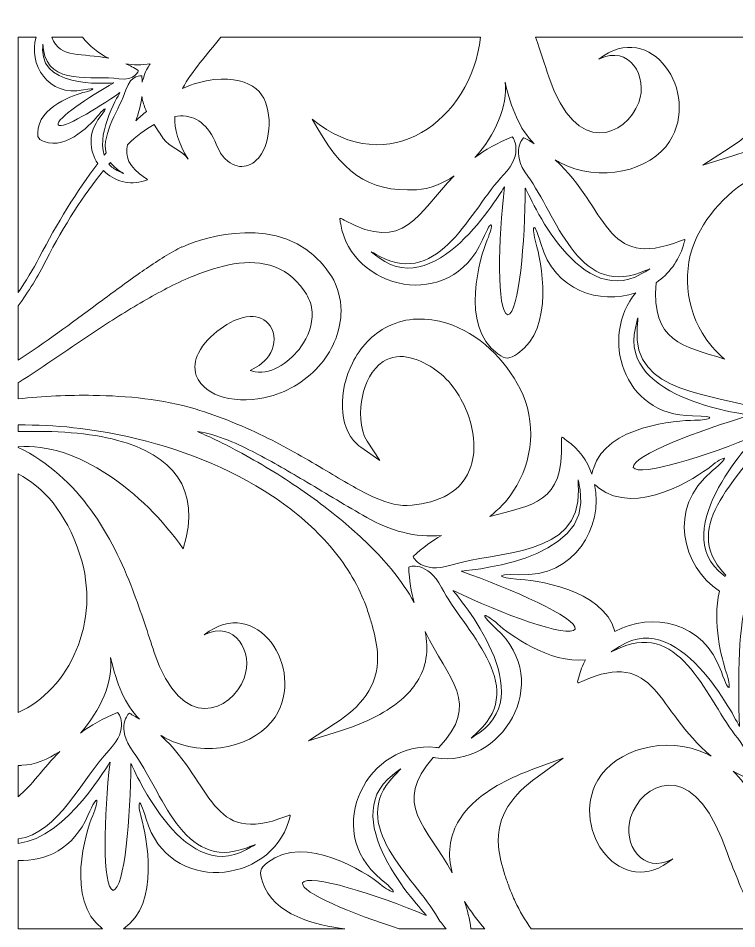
# Model space of a CAD drawing. Header units: millimetres. Extents: x -1200 to 1202, y -590 to 615.
# Drawn here: x -1200 to -249, y -590 to 615 of the extents above; entities that cross this region are included whole.
import ezdxf

# ---------------------------------------------------------------- set-up
doc = ezdxf.new("R2010")
doc.units = ezdxf.units.MM
doc.header["$MEASUREMENT"] = 0
doc.layers.add('Layer 1', color=7, linetype='Continuous')

msp = doc.modelspace()

# ---------------------------------------------------------------- linework, layer by layer
at = {"layer": 'Layer 1', "color": 250, "lineweight": 20}
for points, knots in [([(-515.1582, 589.9734), (-515.1582, 589.9734), (-214.2104, 589.9734), (-214.2104, 589.9734), (-213.9856, 589.2746), (-213.7639, 588.5747), (-213.5453, 587.8738), (-211.8032, 582.3278), (-210.0928, 576.7889), (-208.5673, 571.2063), (-205.0975, 558.622), (-202.3253, 545.6298), (-201.9642, 532.5531), (-200.8507, 491.8675), (-224.9341, 465.0367), (-257.4989, 443.8882), (-257.4989, 443.8882), (-293.4653, 420.5151), (-293.4653, 420.5151), (-293.4653, 420.5151), (-252.5229, 433.2927), (-252.5229, 433.2927), (-224.0748, 442.1671), (-193.4778, 455.0423), (-170.6819, 474.6873), (-153.8981, 489.1565), (-141.6602, 507.121), (-137.9056, 529.2288), (-135.8728, 541.1732), (-136.4982, 553.1767), (-139.008, 564.9584), (-108.5158, 501.5211), (-63.3236, 469.6947), (-122.1338, 410.5827), (-145.1687, 422.0735), (-170.6554, 422.7306), (-195.5758, 416.4024), (-238.4412, 405.5576), (-275.3382, 372.3344), (-296.9483, 334.5398), (-321.0693, 292.3029), (-319.1219, 240.2882), (-294.5605, 198.7431), (-286.6893, 185.4202), (-276.7497, 173.6579), (-265.1463, 163.9432), (-320.2304, 181.7856), (-361.9314, 186.0489), (-355.4311, 265.0469), (-338.7917, 276.6811), (-325.6609, 293.434), (-319.4259, 314.5998), (-317.089, 322.5424), (-315.4131, 323.4742), (-323.3087, 320.3818), (-424.6985, 280.6229), (-418.7178, 363.5597), (-489.047, 427.5849), (-487.3232, 426.5829), (-485.5578, 425.5942), (-483.7365, 424.6176), (-429.9927, 395.8205), (-362.4673, 413.2703), (-337.6303, 451.9387), (-296.2212, 516.3739), (-361.9833, 615.0657), (-431.4764, 560.8019), (-390.6622, 581.0298), (-365.7063, 537.4755), (-378.5839, 503.4457), (-395.1541, 459.6932), (-461.1541, 428.6723), (-497.6219, 537.4766), (-502.9527, 553.3547), (-508.6263, 571.1666), (-515.1582, 589.9734)], [0, 0, 0, 0, 0.04, 0.04, 0.04, 0.08, 0.08, 0.08, 0.12, 0.12, 0.12, 0.16, 0.16, 0.16, 0.2, 0.2, 0.2, 0.24, 0.24, 0.24, 0.28, 0.28, 0.28, 0.32, 0.32, 0.32, 0.36, 0.36, 0.36, 0.4, 0.4, 0.4, 0.44, 0.44, 0.44, 0.48, 0.48, 0.48, 0.52, 0.52, 0.52, 0.56, 0.56, 0.56, 0.6, 0.6, 0.6, 0.64, 0.64, 0.64, 0.68, 0.68, 0.68, 0.72, 0.72, 0.72, 0.76, 0.76, 0.76, 0.8, 0.8, 0.8, 0.84, 0.84, 0.84, 0.88, 0.88, 0.88, 0.92, 0.92, 0.92, 0.96, 0.96, 0.96, 1, 1, 1, 1]), ([(-1094.7724, 422.7439), (-1122.5728, 386.294), (-1148.5822, 343.4956), (-1172.2172, 298.3697), (-1180.5765, 282.4051), (-1189.9019, 266.9227), (-1200.05, 252.1005), (-1200.05, 252.1005), (-1200.05, 589.9734), (-1200.05, 589.9734), (-1200.05, 589.9734), (-1176.2046, 589.9734), (-1176.2046, 589.9734), (-1187.4429, 555.0026), (-1160.1836, 510.0619), (-1113.8138, 520.0766), (-1094.7002, 524.2026), (-1100.3677, 519.8), (-1111.8744, 517.2599), (-1124.2233, 514.5286), (-1174.0029, 497.855), (-1174.2094, 463.284), (-1174.2348, 455.8815), (-1172.5274, 454.4462), (-1165.5775, 451.7312), (-1135.3426, 439.9973), (-1100.9025, 477.7268), (-1093.1738, 487.3621), (-1085.81, 496.5773), (-1079.4165, 499.7532), (-1091.5202, 484.3694), (-1108.0873, 463.2586), (-1106.1582, 439.9464), (-1094.7724, 422.7439)], [0, 0, 0, 0, 0.090909091, 0.090909091, 0.090909091, 0.181818182, 0.181818182, 0.181818182, 0.272727273, 0.272727273, 0.272727273, 0.363636364, 0.363636364, 0.363636364, 0.454545455, 0.454545455, 0.454545455, 0.545454545, 0.545454545, 0.545454545, 0.636363636, 0.636363636, 0.636363636, 0.727272727, 0.727272727, 0.727272727, 0.818181818, 0.818181818, 0.818181818, 0.909090909, 0.909090909, 0.909090909, 1, 1, 1, 1]), ([(-440.5884, 11.8024), (-446.6819, 29.1291), (-457.6843, 44.8373), (-473.9382, 56.383), (-480.6877, 61.1671), (-481.0253, 63.0541), (-480.6673, 54.5591), (-477.1863, -27.0532), (-519.3368, -29.1009), (-575.809, -44.3189), (-563.7348, -35.1962), (-553.2195, -23.9455), (-544.6924, -11.0337), (-518.085, 29.2308), (-513.5392, 81.0837), (-535.5185, 124.4742), (-555.2127, 163.3023), (-590.4022, 198.329), (-632.6717, 211.305), (-658.7188, 219.3249), (-685.7951, 219.5416), (-710.5364, 207.1902), (-731.2181, 196.9191), (-747.2178, 179.1652), (-757.5002, 158.6993), (-766.5165, 140.7501), (-771.646, 119.7989), (-770.8721, 99.6687), (-770.208, 82.0186), (-764.7785, 63.401), (-751.3629, 51.1768), (-749.8131, 49.7374), (-748.1473, 48.4302), (-746.4002, 47.2167), (-746.4002, 47.2167), (-721.2816, 29.8117), (-721.2816, 29.8117), (-721.2816, 29.8117), (-738.112, 55.3119), (-738.112, 55.3119), (-748.3883, 70.8889), (-748.0711, 97.0422), (-744.347, 114.6212), (-740.6951, 131.7617), (-732.2372, 150.718), (-717.0368, 160.6056), (-694.3293, 175.3963), (-666.9348, 163.0511), (-647.0534, 149.358), (-627.4629, 135.8388), (-612.5138, 112.4494), (-604.4717, 90.3518), (-596.1551, 67.4974), (-593.0046, 40.2557), (-602.4002, 17.2243), (-616.192, -16.5441), (-651.2128, -27.7958), (-684.9358, -29.7031), (-700.6598, -30.5718), (-717.4212, -24.2588), (-731.4358, -17.7322), (-741.1019, -13.2116), (-750.5534, -8.0908), (-759.8117, -2.8235), (-770.6097, 3.3043), (-781.2694, 9.6764), (-791.9453, 16.0138), (-817.2541, 31.0557), (-842.5507, 45.7752), (-868.908, 58.9465), (-900.1812, 74.5724), (-932.3809, 87.8291), (-965.8599, 97.9272), (-1008.5921, 110.8147), (-1056.1009, 115.2498), (-1100.6015, 115.9171), (-1133.7226, 116.4075), (-1167.0694, 114.7697), (-1200.05, 111.3823), (-1200.05, 111.3823), (-1200.05, 132.4931), (-1200.05, 132.4931), (-1164.7476, 155.3088), (-1130.327, 179.5243), (-1095.2097, 202.6086), (-1073.8934, 216.5906), (-1052.3087, 230.2653), (-1030.1676, 242.9015), (-1009.8378, 254.5327), (-988.7636, 265.4762), (-967.0385, 274.3119), (-935.0931, 287.3174), (-894.1517, 298.7776), (-860.3992, 285.9197), (-842.2527, 279.0014), (-828.7406, 266.0753), (-818.5151, 249.7832), (-813.9886, 242.5628), (-811.4687, 234.5835), (-810.946, 226.0825), (-809.9657, 209.7455), (-816.4355, 193.3323), (-825.7619, 180.1835), (-838.4565, 162.2688), (-862.7463, 143.0765), (-886.1646, 147.0051), (-888.5605, 147.4059), (-890.8487, 148.0406), (-893.0554, 148.9185), (-881.7338, 153.7342), (-871.6314, 161.3726), (-865.7565, 172.4534), (-859.8694, 183.517), (-859.0893, 197.4735), (-866.5579, 208.0488), (-872.6819, 216.7086), (-882.5463, 220.5039), (-892.9487, 220.2008), (-907.307, 219.7755), (-921.5412, 211.9295), (-932.7562, 203.5027), (-943.8246, 195.2122), (-955.1758, 184.5322), (-961.4117, 171.9814), (-966.107, 162.5933), (-967.8144, 152.2429), (-964.2307, 142.1772), (-958.8002, 126.8271), (-943.3782, 117.8631), (-928.4799, 113.665), (-908.9788, 108.1668), (-887.0921, 109.3865), (-867.6531, 114.4564), (-840.8931, 121.4642), (-816.6358, 136.676), (-799.0233, 158.0483), (-782.8548, 177.676), (-772.5663, 202.3136), (-772.6558, 227.9511), (-772.7076, 244.23), (-777.0541, 259.8132), (-785.0697, 273.67), (-787.3903, 276.8062), (-789.8331, 280.0675), (-792.4375, 283.4935), (-799.2867, 292.5022), (-806.7816, 299.9271), (-814.7036, 306.0377), (-815.8202, 306.8627), (-816.95, 307.6703), (-818.0921, 308.4608), (-818.0921, 308.4608), (-817.789, 308.3336), (-817.789, 308.3336), (-885.9744, 357.3321), (-983.4205, 312.1798), (-983.4205, 312.1798), (-983.4205, 312.1798), (-983.2782, 312.4992), (-983.2782, 312.4992), (-986.9239, 310.6987), (-990.5188, 308.7913), (-994.0629, 306.7813), (-1010.5029, 297.4715), (-1026.3683, 286.7569), (-1041.8402, 275.8927), (-1060.0233, 263.0918), (-1077.9002, 249.8025), (-1095.8087, 236.5672), (-1130.0677, 211.1829), (-1164.3917, 185.8698), (-1200.05, 162.516), (-1200.05, 162.516), (-1200.05, 234.3252), (-1200.05, 234.3252), (-1186.2765, 253.3578), (-1173.8453, 273.6161), (-1163.0493, 294.7066), (-1139.1795, 341.3573), (-1113.0531, 381.8802), (-1087.1138, 413.4564), (-1073.2772, 399.8183), (-1052.6483, 393.0017), (-1032.7243, 399.9088), (-1028.447, 401.4052), (-1027.5022, 400.9515), (-1031.388, 403.4895), (-1055.0616, 418.8885), (-1058.7022, 432.3069), (-1055.3646, 447.6917), (-1043.3056, 458.9729), (-1031.5131, 467.9796), (-1020.2534, 474.3862), (-1016.2843, 468.3061), (-1012.0192, 462.2159), (-1007.9392, 455.7208), (-1000.7799, 444.2992), (-982.0721, 439.8101), (-975.0805, 428.6733), (-988.3812, 449.8574), (-993.4059, 468.2146), (-992.8863, 484.9055), (-971.9544, 488.5879), (-954.2127, 480.2079), (-941.9534, 457.092), (-935.6036, 445.1191), (-933.9164, 434.7117), (-922.5531, 425.7834), (-906.1995, 412.9315), (-888.2779, 418.9546), (-877.8876, 435.7758), (-863.93, 458.3728), (-863.0585, 503.9147), (-885.0816, 521.6778), (-896.7785, 531.1117), (-915.0073, 536.5051), (-940.8572, 533.7809), (-954.8758, 532.308), (-968.7419, 528.3285), (-982.4056, 522.1945), (-970.4361, 545.1863), (-950.1684, 566.3388), (-931.7524, 589.9734), (-931.7524, 589.9734), (-587.989, 589.9734), (-587.989, 589.9734), (-600.0907, 480.6076), (-710.3046, 398.7624), (-810.8554, 481.4845), (-771.6938, 410.6682), (-738.5117, 384.993), (-672.7212, 388.0366), (-655.5368, 388.8381), (-638.3758, 395.7534), (-622.6812, 406.5229), (-672.1294, 356.1653), (-687.8086, 304.0113), (-768.5259, 347.7588), (-775.9853, 351.7973), (-774.4507, 350.6672), (-773.1032, 342.4956), (-758.7714, 255.7096), (-627.0938, 225.051), (-585.4019, 321.6402), (-571.1809, 354.611), (-570.6266, 341.4642), (-579.1019, 321.5791), (-588.1721, 300.1967), (-616.4036, 208.0071), (-565.0162, 170.8381), (-554.0087, 162.8863), (-550.0324, 163.8994), (-538.5887, 171.4077), (-488.808, 204.0388), (-508.3456, 295.7381), (-514.5216, 317.6027), (-520.4179, 338.3951), (-518.327, 351.3507), (-508.2562, 316.8743), (-489.8137, 253.8521), (-430.492, 235.7473), (-382.4717, 251.5684), (-429.9653, 195.1227), (-401.0972, 89.1199), (-307.2856, 88.77), (-271.3955, 88.6439), (-283.252, 83.0602), (-304.8572, 82.9463), (-327.5656, 82.81), (-421.068, 76.1542), (-438.592, 19.2761), (-439.4819, 16.3973), (-440.1714, 13.9539), (-440.5884, 11.8024)], [0, 0, 0, 0, 0.010989011, 0.010989011, 0.010989011, 0.021978022, 0.021978022, 0.021978022, 0.032967033, 0.032967033, 0.032967033, 0.043956044, 0.043956044, 0.043956044, 0.054945055, 0.054945055, 0.054945055, 0.065934066, 0.065934066, 0.065934066, 0.076923077, 0.076923077, 0.076923077, 0.087912088, 0.087912088, 0.087912088, 0.098901099, 0.098901099, 0.098901099, 0.10989011, 0.10989011, 0.10989011, 0.120879121, 0.120879121, 0.120879121, 0.131868132, 0.131868132, 0.131868132, 0.142857143, 0.142857143, 0.142857143, 0.153846154, 0.153846154, 0.153846154, 0.164835165, 0.164835165, 0.164835165, 0.175824176, 0.175824176, 0.175824176, 0.186813187, 0.186813187, 0.186813187, 0.197802198, 0.197802198, 0.197802198, 0.208791209, 0.208791209, 0.208791209, 0.21978022, 0.21978022, 0.21978022, 0.230769231, 0.230769231, 0.230769231, 0.241758242, 0.241758242, 0.241758242, 0.252747253, 0.252747253, 0.252747253, 0.263736264, 0.263736264, 0.263736264, 0.274725275, 0.274725275, 0.274725275, 0.285714286, 0.285714286, 0.285714286, 0.296703297, 0.296703297, 0.296703297, 0.307692308, 0.307692308, 0.307692308, 0.318681319, 0.318681319, 0.318681319, 0.32967033, 0.32967033, 0.32967033, 0.340659341, 0.340659341, 0.340659341, 0.351648352, 0.351648352, 0.351648352, 0.362637363, 0.362637363, 0.362637363, 0.373626374, 0.373626374, 0.373626374, 0.384615385, 0.384615385, 0.384615385, 0.395604396, 0.395604396, 0.395604396, 0.406593407, 0.406593407, 0.406593407, 0.417582418, 0.417582418, 0.417582418, 0.428571429, 0.428571429, 0.428571429, 0.43956044, 0.43956044, 0.43956044, 0.450549451, 0.450549451, 0.450549451, 0.461538462, 0.461538462, 0.461538462, 0.472527473, 0.472527473, 0.472527473, 0.483516484, 0.483516484, 0.483516484, 0.494505495, 0.494505495, 0.494505495, 0.505494505, 0.505494505, 0.505494505, 0.516483516, 0.516483516, 0.516483516, 0.527472527, 0.527472527, 0.527472527, 0.538461538, 0.538461538, 0.538461538, 0.549450549, 0.549450549, 0.549450549, 0.56043956, 0.56043956, 0.56043956, 0.571428571, 0.571428571, 0.571428571, 0.582417582, 0.582417582, 0.582417582, 0.593406593, 0.593406593, 0.593406593, 0.604395604, 0.604395604, 0.604395604, 0.615384615, 0.615384615, 0.615384615, 0.626373626, 0.626373626, 0.626373626, 0.637362637, 0.637362637, 0.637362637, 0.648351648, 0.648351648, 0.648351648, 0.659340659, 0.659340659, 0.659340659, 0.67032967, 0.67032967, 0.67032967, 0.681318681, 0.681318681, 0.681318681, 0.692307692, 0.692307692, 0.692307692, 0.703296703, 0.703296703, 0.703296703, 0.714285714, 0.714285714, 0.714285714, 0.725274725, 0.725274725, 0.725274725, 0.736263736, 0.736263736, 0.736263736, 0.747252747, 0.747252747, 0.747252747, 0.758241758, 0.758241758, 0.758241758, 0.769230769, 0.769230769, 0.769230769, 0.78021978, 0.78021978, 0.78021978, 0.791208791, 0.791208791, 0.791208791, 0.802197802, 0.802197802, 0.802197802, 0.813186813, 0.813186813, 0.813186813, 0.824175824, 0.824175824, 0.824175824, 0.835164835, 0.835164835, 0.835164835, 0.846153846, 0.846153846, 0.846153846, 0.857142857, 0.857142857, 0.857142857, 0.868131868, 0.868131868, 0.868131868, 0.879120879, 0.879120879, 0.879120879, 0.89010989, 0.89010989, 0.89010989, 0.901098901, 0.901098901, 0.901098901, 0.912087912, 0.912087912, 0.912087912, 0.923076923, 0.923076923, 0.923076923, 0.934065934, 0.934065934, 0.934065934, 0.945054945, 0.945054945, 0.945054945, 0.956043956, 0.956043956, 0.956043956, 0.967032967, 0.967032967, 0.967032967, 0.978021978, 0.978021978, 0.978021978, 0.989010989, 0.989010989, 0.989010989, 1, 1, 1, 1]), ([(-1083.7842, 436.7014), (-1084.6171, 435.6781), (-1085.449, 434.6476), (-1086.2789, 433.6121), (-1096.8877, 466.3754), (-1064.4053, 517.385), (-1065.411, 516.6842), (-1096.4239, 494.7544), (-1141.3853, 467.8128), (-1147.1524, 473.8999), (-1150.1067, 481.7286), (-1106.6667, 511.1066), (-1073.3615, 529.4037), (-1072.008, 530.1443), (-1168.5632, 518.919), (-1167.6917, 573.2235), (-1167.527, 583.4112), (-1167.7334, 582.5221), (-1166.5039, 573.3862), (-1159.9741, 524.9075), (-1101.0937, 539.8549), (-1066.7555, 535.0097), (-1044.8636, 531.8919), (-1040.6667, 545.584), (-1041.0063, 545.7844), (-1046.6748, 549.4942), (-1052.2548, 552.4646), (-1057.7178, 554.8623), (-1047.585, 553.0678), (-1036.7087, 552.9346), (-1025.1653, 554.8674), (-1025.0504, 554.377), (-1030.9792, 546.1862), (-1031.7023, 544.1537), (-1032.8402, 540.7938), (-1033.3843, 538.1896), (-1034.7378, 534.2773), (-1035.1487, 533.1045), (-1035.4914, 531.8146), (-1035.7721, 530.4423), (-1035.9236, 533.1065), (-1036.1595, 535.8307), (-1036.5155, 538.6322), (-1036.5633, 539.0035), (-1050.6765, 541.222), (-1057.4798, 520.1784), (-1065.527, 495.3139), (-1089.7649, 462.811), (-1083.7842, 436.7014)], [0, 0, 0, 0, 0.0625, 0.0625, 0.0625, 0.125, 0.125, 0.125, 0.1875, 0.1875, 0.1875, 0.25, 0.25, 0.25, 0.3125, 0.3125, 0.3125, 0.375, 0.375, 0.375, 0.4375, 0.4375, 0.4375, 0.5, 0.5, 0.5, 0.5625, 0.5625, 0.5625, 0.625, 0.625, 0.625, 0.6875, 0.6875, 0.6875, 0.75, 0.75, 0.75, 0.8125, 0.8125, 0.8125, 0.875, 0.875, 0.875, 0.9375, 0.9375, 0.9375, 1, 1, 1, 1]), ([(-1155.6409, 589.9734), (-1155.6409, 589.9734), (-1114.8277, 589.9734), (-1114.8277, 589.9734), (-1105.4188, 578.2344), (-1093.7534, 568.4842), (-1080.1385, 562.0318), (-1115.7937, 569.6936), (-1143.95, 560.3604), (-1155.6409, 589.9734)], [0, 0, 0, 0, 0.333333333, 0.333333333, 0.333333333, 0.666666667, 0.666666667, 0.666666667, 1, 1, 1, 1]), ([(-595.4809, 430.5095), (-568.7494, 460.0024), (-551.5395, 499.4083), (-555.5534, 530.5624), (-546.886, 495.025), (-536.9392, 469.2837), (-517.067, 448.9724), (-521.3625, 451.7078), (-525.8544, 454.3719), (-530.6087, 456.9323), (-531.2158, 457.264), (-549.5982, 438.5091), (-525.4304, 405.9034), (-487.5206, 354.7717), (-460.0243, 246.6368), (-376.1208, 278.5976), (-360.3399, 284.6085), (-359.0941, 285.7356), (-375.3704, 276.5509), (-462.167, 227.53), (-528.6541, 393.1777), (-528.6693, 390.3508), (-529.008, 320.5802), (-536.7877, 224.6501), (-552.0033, 222.5506), (-566.8578, 226.4924), (-564.348, 322.7571), (-556.1493, 392.0384), (-555.8128, 394.8399), (-642.0897, 238.5844), (-722.2182, 297.8713), (-737.2446, 308.9806), (-736.1758, 307.7141), (-721.2185, 299.8061), (-641.8781, 257.8316), (-601.3324, 361.7866), (-557.4571, 407.8768), (-529.4829, 437.2823), (-545.4165, 458.1235), (-546.0754, 457.8682), (-565.6039, 450.2674), (-581.7256, 440.808), (-595.4809, 430.5095)], [0, 0, 0, 0, 0.071428571, 0.071428571, 0.071428571, 0.142857143, 0.142857143, 0.142857143, 0.214285714, 0.214285714, 0.214285714, 0.285714286, 0.285714286, 0.285714286, 0.357142857, 0.357142857, 0.357142857, 0.428571429, 0.428571429, 0.428571429, 0.5, 0.5, 0.5, 0.571428571, 0.571428571, 0.571428571, 0.642857143, 0.642857143, 0.642857143, 0.714285714, 0.714285714, 0.714285714, 0.785714286, 0.785714286, 0.785714286, 0.857142857, 0.857142857, 0.857142857, 0.928571429, 0.928571429, 0.928571429, 1, 1, 1, 1]), ([(-1030.2002, 491.722), (-1034.9229, 487.8331), (-1039.6121, 483.7163), (-1044.2656, 479.3839), (-1040.8222, 488.9083), (-1037.6372, 499.5029), (-1036.2785, 511.6427), (-1036.1382, 510.5329), (-1035.9714, 509.4678), (-1035.7751, 508.4638), (-1034.6056, 502.4966), (-1032.6571, 496.9893), (-1030.2002, 491.722)], [0, 0, 0, 0, 0.25, 0.25, 0.25, 0.5, 0.5, 0.5, 0.75, 0.75, 0.75, 1, 1, 1, 1]), ([(-1079.8924, 422.0236), (-1079.267, 422.7469), (-1078.6406, 423.4732), (-1078.0151, 424.1853), (-1075.2419, 420.4276), (-1071.5127, 416.8906), (-1066.6212, 413.6344), (-1058.9544, 408.5665), (-1058.0656, 408.3611), (-1067.2924, 412.6783), (-1072.6182, 415.1623), (-1076.749, 418.3392), (-1079.8924, 422.0236)], [0, 0, 0, 0, 0.25, 0.25, 0.25, 0.5, 0.5, 0.5, 0.75, 0.75, 0.75, 1, 1, 1, 1]), ([(-170.8883, 45.1761), (-162.2839, 59.5833), (-151.8338, 72.8929), (-141.4823, 84.4844), (-124.0304, 104.0459), (-104.1998, 121.8415), (-83.6727, 138.1357), (-61.4392, 155.787), (-37.9517, 171.9855), (-13.8277, 186.9105), (13.9391, 204.107), (42.8012, 219.7959), (72.3384, 233.6863), (90.0344, 242.0277), (108.2164, 249.8513), (126.671, 256.7269), (99.9263, 254.6273), (70.4347, 242.1386), (49.3727, 232.5389), (25.4632, 221.6462), (2.0418, 209.3407), (-21.2128, 197.086), (-48.3042, 182.7835), (-75.3032, 168.3631), (-102.644, 154.5652), (-133.7789, 138.8855), (-168.3826, 130.3254), (-202.6833, 135.6517), (-190.5927, 127.8647), (-178.4636, 118.271), (-166.5775, 106.1302), (-166.0965, 105.6359), (-179.0056, 82.7489), (-217.0141, 96.9588), (-276.6368, 119.2008), (-388.1249, 115.6425), (-380.7073, 205.1313), (-379.311, 221.986), (-378.5778, 223.4681), (-382.8887, 205.2921), (-405.8911, 108.2817), (-228.3561, 90.3132), (-231.0521, 89.5309), (-297.9795, 69.8442), (-387.9581, 35.7676), (-385.7666, 20.5588), (-377.8365, 7.3764), (-286.1015, 36.4817), (-221.8059, 63.5821), (-219.2127, 64.6654), (-345.3694, -61.5621), (-266.2141, -122.1491), (-266.2141, -122.1491), (-264.0419, -123.8112), (-264.0419, -123.8112), (-263.7419, -123.2619), (-263.4347, -122.7187), (-263.1205, -122.1786), (-263.1205, -122.1786), (-264.6175, -120.6293), (-264.6175, -120.6293), (-326.9463, -56.0273), (-238.3436, 11.7709), (-206.2426, 66.7223), (-185.7683, 101.7561), (-161.3036, 92.2276), (-161.3768, 91.5369), (-162.9297, 74.3425), (-166.3416, 59.0299), (-170.8883, 45.1761)], [0, 0, 0, 0, 0.043478261, 0.043478261, 0.043478261, 0.086956522, 0.086956522, 0.086956522, 0.130434783, 0.130434783, 0.130434783, 0.173913043, 0.173913043, 0.173913043, 0.217391304, 0.217391304, 0.217391304, 0.260869565, 0.260869565, 0.260869565, 0.304347826, 0.304347826, 0.304347826, 0.347826087, 0.347826087, 0.347826087, 0.391304348, 0.391304348, 0.391304348, 0.434782609, 0.434782609, 0.434782609, 0.47826087, 0.47826087, 0.47826087, 0.52173913, 0.52173913, 0.52173913, 0.565217391, 0.565217391, 0.565217391, 0.608695652, 0.608695652, 0.608695652, 0.652173913, 0.652173913, 0.652173913, 0.695652174, 0.695652174, 0.695652174, 0.739130435, 0.739130435, 0.739130435, 0.782608696, 0.782608696, 0.782608696, 0.826086957, 0.826086957, 0.826086957, 0.869565217, 0.869565217, 0.869565217, 0.913043478, 0.913043478, 0.913043478, 0.956521739, 0.956521739, 0.956521739, 1, 1, 1, 1]), ([(-1200.05, 47.1332), (-1200.05, 47.1332), (-1200.05, 47.8362), (-1200.05, 47.8362), (-1122.1568, 54.0891), (-1035.0917, -10.993), (-981.5056, -87.1468), (-956.0737, -5.9047), (-998.0565, 37.1948), (-1068.409, 56.3861), (-1105.7229, 66.5544), (-1151.6677, 69.2227), (-1200.05, 67.9644), (-1200.05, 67.9644), (-1200.05, 76.7187), (-1200.05, 76.7187), (-1151.0087, 77.3514), (-1101.5433, 71.659), (-1055.4012, 61.4377), (-988.3517, 46.5921), (-920.8843, 20.6809), (-863.5182, -17.3803), (-836.9626, -35.006), (-812.087, -55.6062), (-790.8297, -79.4157), (-770.8568, -101.8114), (-754.1575, -127.0237), (-742.7229, -154.8331), (-740.1419, -161.0464), (-737.8538, -167.4082), (-735.8503, -173.8372), (-734.1083, -179.3832), (-732.3979, -184.9221), (-730.8724, -190.5047), (-727.4026, -203.089), (-724.6304, -216.0812), (-724.2693, -229.1579), (-723.1558, -269.8435), (-747.2392, -296.6743), (-779.8039, -317.8227), (-779.8039, -317.8227), (-815.7704, -341.1959), (-815.7704, -341.1959), (-815.7704, -341.1959), (-774.828, -328.4183), (-774.828, -328.4183), (-746.3799, -319.5439), (-715.7829, -306.6687), (-692.987, -287.0237), (-676.2032, -272.5544), (-663.9653, -254.5899), (-660.2107, -232.4822), (-658.1778, -220.5378), (-658.8033, -208.5343), (-661.3131, -196.7526), (-630.949, -259.9233), (-586.0141, -291.7498), (-643.7087, -350.3857), (-644.7216, -350.2951), (-645.9337, -350.1894), (-647.3453, -350.0184), (-734.6667, -339.7311), (-800.6504, -457.7739), (-719.4368, -524.6128), (-691.7087, -547.4255), (-704.4714, -544.3229), (-721.2582, -530.6685), (-739.2378, -516.011), (-819.9724, -463.3097), (-869.9168, -502.4034), (-880.6192, -510.7651), (-880.7341, -514.8839), (-876.6938, -527.9575), (-863.1318, -571.9746), (-804.0744, -585.9108), (-767.5324, -590.0266), (-767.5324, -590.0266), (-1060.4921, -590.0266), (-1060.4921, -590.0266), (-1011.228, -557.1625), (-1030.668, -465.9129), (-1036.8267, -444.1083), (-1042.7229, -423.3158), (-1040.6321, -410.3603), (-1030.5612, -444.8366), (-1001.0199, -545.7867), (-866.5884, -531.4945), (-841.731, -447.1112), (-839.3941, -439.1685), (-837.7182, -438.2368), (-845.6138, -441.3292), (-947.0036, -481.0881), (-941.0229, -398.1513), (-1011.3521, -334.1261), (-1009.6283, -335.1281), (-1007.8629, -336.1168), (-1006.0415, -337.0934), (-952.2978, -365.8905), (-884.7724, -348.4407), (-859.9354, -309.7723), (-818.5263, -245.3371), (-884.2884, -146.6453), (-953.7815, -200.909), (-912.9673, -180.6812), (-888.0114, -224.2354), (-900.889, -258.2652), (-917.4592, -302.0179), (-983.4592, -333.0386), (-1019.927, -224.2344), (-1028.0331, -200.0891), (-1036.9314, -171.4711), (-1048.4361, -141.6832), (-1075.9822, -70.4264), (-1118.3738, 7.5157), (-1200.05, 47.1332)], [0, 0, 0, 0, 0.026315789, 0.026315789, 0.026315789, 0.052631579, 0.052631579, 0.052631579, 0.078947368, 0.078947368, 0.078947368, 0.105263158, 0.105263158, 0.105263158, 0.131578947, 0.131578947, 0.131578947, 0.157894737, 0.157894737, 0.157894737, 0.184210526, 0.184210526, 0.184210526, 0.210526316, 0.210526316, 0.210526316, 0.236842105, 0.236842105, 0.236842105, 0.263157895, 0.263157895, 0.263157895, 0.289473684, 0.289473684, 0.289473684, 0.315789474, 0.315789474, 0.315789474, 0.342105263, 0.342105263, 0.342105263, 0.368421053, 0.368421053, 0.368421053, 0.394736842, 0.394736842, 0.394736842, 0.421052632, 0.421052632, 0.421052632, 0.447368421, 0.447368421, 0.447368421, 0.473684211, 0.473684211, 0.473684211, 0.5, 0.5, 0.5, 0.526315789, 0.526315789, 0.526315789, 0.552631579, 0.552631579, 0.552631579, 0.578947368, 0.578947368, 0.578947368, 0.605263158, 0.605263158, 0.605263158, 0.631578947, 0.631578947, 0.631578947, 0.657894737, 0.657894737, 0.657894737, 0.684210526, 0.684210526, 0.684210526, 0.710526316, 0.710526316, 0.710526316, 0.736842105, 0.736842105, 0.736842105, 0.763157895, 0.763157895, 0.763157895, 0.789473684, 0.789473684, 0.789473684, 0.815789474, 0.815789474, 0.815789474, 0.842105263, 0.842105263, 0.842105263, 0.868421053, 0.868421053, 0.868421053, 0.894736842, 0.894736842, 0.894736842, 0.921052632, 0.921052632, 0.921052632, 0.947368421, 0.947368421, 0.947368421, 0.973684211, 0.973684211, 0.973684211, 1, 1, 1, 1]), ([(-675.8859, -158.2225), (-683.7602, -143.4033), (-693.531, -129.5871), (-703.2907, -117.4922), (-719.7429, -97.0822), (-738.6592, -78.3171), (-758.3453, -61.0169), (-779.6687, -42.2752), (-802.3172, -24.9221), (-825.6653, -8.809), (-852.5371, 9.7547), (-880.5795, 26.8678), (-909.3856, 42.2179), (-926.6422, 51.4341), (-944.4104, 60.157), (-962.4979, 67.9471), (-935.8914, 64.5128), (-907.0609, 50.5644), (-886.5053, 39.923), (-863.1704, 27.8484), (-840.3938, 14.3862), (-817.7809, 0.984), (-791.4378, -14.6561), (-765.1934, -30.4081), (-738.5768, -45.5569), (-708.2646, -62.7737), (-674.1327, -73.0539), (-639.6084, -69.4508), (-652.0731, -76.6224), (-664.667, -85.5975), (-677.145, -97.129), (-677.6493, -97.599), (-665.9005, -121.1023), (-627.23, -108.812), (-566.5701, -89.58), (-455.3992, -98.7098), (-458.3341, -8.9626), (-458.8853, 7.941), (-459.5443, 9.4576), (-456.1466, -8.9107), (-438.0226, -106.9504), (-616.2338, -116.0161), (-613.5806, -116.9326), (-547.7209, -139.9417), (-459.5585, -178.4768), (-462.5077, -193.5564), (-471.0866, -206.3259), (-561.2524, -172.6684), (-624.1121, -142.3861), (-626.6483, -141.1746), (-506.9595, -273.5544), (-589.0446, -330.1059), (-604.4514, -340.6975), (-602.8873, -340.081), (-590.5629, -328.5089), (-525.0825, -267.1051), (-610.185, -194.9602), (-639.4995, -138.4718), (-658.1961, -102.4573), (-683.1073, -110.7499), (-683.0687, -111.4436), (-682.3771, -128.694), (-679.7351, -144.1581), (-675.8859, -158.2225)], [0, 0, 0, 0, 0.047619048, 0.047619048, 0.047619048, 0.095238095, 0.095238095, 0.095238095, 0.142857143, 0.142857143, 0.142857143, 0.19047619, 0.19047619, 0.19047619, 0.238095238, 0.238095238, 0.238095238, 0.285714286, 0.285714286, 0.285714286, 0.333333333, 0.333333333, 0.333333333, 0.380952381, 0.380952381, 0.380952381, 0.428571429, 0.428571429, 0.428571429, 0.476190476, 0.476190476, 0.476190476, 0.523809524, 0.523809524, 0.523809524, 0.571428571, 0.571428571, 0.571428571, 0.619047619, 0.619047619, 0.619047619, 0.666666667, 0.666666667, 0.666666667, 0.714285714, 0.714285714, 0.714285714, 0.761904762, 0.761904762, 0.761904762, 0.80952381, 0.80952381, 0.80952381, 0.857142857, 0.857142857, 0.857142857, 0.904761905, 0.904761905, 0.904761905, 0.952380952, 0.952380952, 0.952380952, 1, 1, 1, 1]), ([(-410.0829, -196.5085), (-425.5395, -139.6762), (-517.6527, -128.4651), (-540.1975, -127.2007), (-561.769, -126.0065), (-573.3317, -119.8359), (-537.4802, -121.5052), (-462.3663, -124.9862), (-425.5406, -58.5867), (-436.85, -1.8398), (-435.531, -3.2253), (-433.8694, -4.6739), (-431.8151, -6.278), (-381.8707, -45.3717), (-301.1361, 7.3296), (-283.1564, 21.987), (-266.3697, 35.6415), (-253.607, 38.7441), (-281.3351, 15.9314), (-341.1358, -33.2848), (-321.1222, -110.2575), (-271.552, -143.3209), (-281.8701, -183.8581), (-268.0009, -234.8341), (-262.7931, -250.2758), (-255.8646, -270.7468), (-257.3046, -283.7909), (-269.087, -249.8618), (-292.5541, -182.3851), (-361.6853, -170.4386), (-410.0829, -196.5085)], [0, 0, 0, 0, 0.1, 0.1, 0.1, 0.2, 0.2, 0.2, 0.3, 0.3, 0.3, 0.4, 0.4, 0.4, 0.5, 0.5, 0.5, 0.6, 0.6, 0.6, 0.7, 0.7, 0.7, 0.8, 0.8, 0.8, 0.9, 0.9, 0.9, 1, 1, 1, 1]), ([(-1200.05, -303.8204), (-1200.05, -303.8204), (-1200.05, 12.13), (-1200.05, 12.13), (-1167.0571, -5.743), (-1137.3256, -37.249), (-1118.3585, -94.9378), (-1089.2361, -183.4572), (-1132.9426, -274.0071), (-1200.05, -303.8204)], [0, 0, 0, 0, 0.333333333, 0.333333333, 0.333333333, 0.666666667, 0.666666667, 0.666666667, 1, 1, 1, 1]), ([(-234.8626, -158.0262), (-231.5911, -158.5775), (-228.2667, -158.959), (-224.8955, -159.1482), (-214.5989, -181.1746), (-213.3836, -261.9497), (-217.4961, -322.5356), (-217.6924, -325.3503), (-139.3344, -164.975), (-56.3422, -220.1797), (-40.7799, -230.524), (-41.9097, -229.3125), (-57.2443, -222.1623), (-138.5839, -184.209), (-173.8822, -290.0622), (-215.3982, -338.2887), (-241.8673, -369.0572), (-224.9117, -389.0755), (-224.266, -388.7876), (-205.1422, -380.2194), (-189.5138, -369.9656), (-176.2904, -358.9915), (-201.5137, -389.7845), (-216.7324, -430.0022), (-211.1666, -460.9162), (-221.5995, -425.8569), (-232.8206, -400.6456), (-253.6833, -381.3536), (-249.2565, -383.8702), (-244.6365, -386.3065), (-239.7602, -388.6258), (-239.1378, -388.927), (-221.7155, -369.2759), (-247.4839, -337.9204), (-287.9015, -288.7489), (-320.7694, -182.1247), (-402.9704, -218.2418), (-418.4311, -225.034), (-419.6188, -226.2221), (-403.8225, -216.2348), (-319.5846, -162.9344), (-244.8999, -325.0492), (-245.026, -322.2243), (-247.8114, -260.5795), (-245.805, -178.2195), (-234.8626, -158.0262)], [0, 0, 0, 0, 0.066666667, 0.066666667, 0.066666667, 0.133333333, 0.133333333, 0.133333333, 0.2, 0.2, 0.2, 0.266666667, 0.266666667, 0.266666667, 0.333333333, 0.333333333, 0.333333333, 0.4, 0.4, 0.4, 0.466666667, 0.466666667, 0.466666667, 0.533333333, 0.533333333, 0.533333333, 0.6, 0.6, 0.6, 0.666666667, 0.666666667, 0.666666667, 0.733333333, 0.733333333, 0.733333333, 0.8, 0.8, 0.8, 0.866666667, 0.866666667, 0.866666667, 0.933333333, 0.933333333, 0.933333333, 1, 1, 1, 1]), ([(-650.5151, -363.2986), (-649.7046, -363.4135), (-648.7883, -363.5498), (-647.7694, -363.7248), (-561.0714, -378.367), (-489.2687, -263.7726), (-567.0398, -192.9552), (-593.5924, -168.7835), (-581.0015, -172.5209), (-564.9175, -186.9983), (-550.8948, -199.6487), (-496.5877, -239.5612), (-448.912, -234.238), (-452.7866, -241.2112), (-455.8151, -248.8222), (-457.7941, -257.0344), (-459.7314, -265.0848), (-461.3585, -266.099), (-453.6277, -262.615), (-354.3521, -217.835), (-356.1795, -300.9671), (-282.7375, -361.3943), (-284.509, -360.4798), (-286.3222, -359.5805), (-288.1894, -358.6966), (-343.306, -332.6236), (-409.8744, -353.4293), (-432.7476, -393.2909), (-470.8833, -459.7168), (-400.2704, -554.9958), (-333.5768, -497.3243), (-373.3283, -519.5683), (-400.43, -477.3172), (-389.27, -442.6852), (-374.9076, -398.1585), (-310.5409, -363.8753), (-268.6802, -470.7193), (-259.3771, -494.4292), (-249.0592, -522.5661), (-236.0799, -551.7417), (-230.4439, -564.4002), (-224.3056, -577.2531), (-217.5399, -590.0266), (-217.5399, -590.0266), (-521.0392, -590.0266), (-521.0392, -590.0266), (-529.0253, -578.6121), (-536.1032, -566.5649), (-542.0676, -553.8992), (-544.9558, -547.8233), (-547.5592, -541.5835), (-549.8819, -535.2634), (-551.8985, -529.8109), (-553.8836, -524.3646), (-555.6867, -518.8654), (-559.7808, -506.4703), (-563.1998, -493.6327), (-564.2138, -480.5906), (-567.3592, -440.0118), (-544.6476, -412.0102), (-513.1812, -389.2586), (-513.1812, -389.2586), (-478.428, -364.1164), (-478.428, -364.1164), (-478.428, -364.1164), (-518.6799, -378.9254), (-518.6799, -378.9254), (-546.649, -389.2118), (-576.5646, -403.6017), (-598.3497, -424.3616), (-614.389, -439.6528), (-625.7138, -458.2073), (-628.3578, -480.4747), (-629.7917, -492.5056), (-628.5673, -504.4633), (-625.4707, -516.1046), (-658.9995, -454.4496), (-705.5493, -424.915), (-650.5151, -363.2986)], [0, 0, 0, 0, 0.038461538, 0.038461538, 0.038461538, 0.076923077, 0.076923077, 0.076923077, 0.115384615, 0.115384615, 0.115384615, 0.153846154, 0.153846154, 0.153846154, 0.192307692, 0.192307692, 0.192307692, 0.230769231, 0.230769231, 0.230769231, 0.269230769, 0.269230769, 0.269230769, 0.307692308, 0.307692308, 0.307692308, 0.346153846, 0.346153846, 0.346153846, 0.384615385, 0.384615385, 0.384615385, 0.423076923, 0.423076923, 0.423076923, 0.461538462, 0.461538462, 0.461538462, 0.5, 0.5, 0.5, 0.538461538, 0.538461538, 0.538461538, 0.576923077, 0.576923077, 0.576923077, 0.615384615, 0.615384615, 0.615384615, 0.653846154, 0.653846154, 0.653846154, 0.692307692, 0.692307692, 0.692307692, 0.730769231, 0.730769231, 0.730769231, 0.769230769, 0.769230769, 0.769230769, 0.807692308, 0.807692308, 0.807692308, 0.846153846, 0.846153846, 0.846153846, 0.884615385, 0.884615385, 0.884615385, 0.923076923, 0.923076923, 0.923076923, 0.961538462, 0.961538462, 0.961538462, 1, 1, 1, 1]), ([(-1200.05, -476.9733), (-1200.05, -476.9733), (-1200.05, -471.1751), (-1200.05, -471.1751), (-1147.7544, -464.4236), (-1114.8195, -390.6614), (-1079.7622, -353.8341), (-1051.788, -324.4287), (-1067.7215, -303.5874), (-1068.3805, -303.8428), (-1087.909, -311.4436), (-1104.0307, -320.9029), (-1117.786, -331.2015), (-1091.0544, -301.7086), (-1073.8446, -262.3027), (-1077.8585, -231.1486), (-1069.1911, -266.686), (-1059.2443, -292.4273), (-1039.3721, -312.7385), (-1043.6676, -310.0032), (-1048.1595, -307.339), (-1052.9138, -304.7786), (-1053.5209, -304.447), (-1071.9033, -323.2019), (-1047.7355, -355.8076), (-1009.8256, -406.9393), (-982.3294, -515.0741), (-898.4259, -483.1134), (-882.645, -477.1025), (-881.3992, -475.9754), (-897.6755, -485.1601), (-984.4721, -534.181), (-1050.9592, -368.5333), (-1050.9744, -371.3602), (-1051.3131, -441.1308), (-1059.0928, -537.0608), (-1074.3083, -539.1604), (-1089.1629, -535.2186), (-1086.6531, -438.9539), (-1078.4544, -369.6726), (-1078.1799, -367.3889), (-1135.4626, -470.7834), (-1200.05, -476.9733)], [0, 0, 0, 0, 0.071428571, 0.071428571, 0.071428571, 0.142857143, 0.142857143, 0.142857143, 0.214285714, 0.214285714, 0.214285714, 0.285714286, 0.285714286, 0.285714286, 0.357142857, 0.357142857, 0.357142857, 0.428571429, 0.428571429, 0.428571429, 0.5, 0.5, 0.5, 0.571428571, 0.571428571, 0.571428571, 0.642857143, 0.642857143, 0.642857143, 0.714285714, 0.714285714, 0.714285714, 0.785714286, 0.785714286, 0.785714286, 0.857142857, 0.857142857, 0.857142857, 0.928571429, 0.928571429, 0.928571429, 1, 1, 1, 1]), ([(-1200.05, -415.2023), (-1200.05, -415.2023), (-1200.05, -373.8474), (-1200.05, -373.8474), (-1198.3955, -373.8077), (-1196.7246, -373.7528), (-1195.0263, -373.6744), (-1177.8419, -372.8728), (-1160.6809, -365.9576), (-1144.9863, -355.1881), (-1167.1609, -377.7708), (-1182.5473, -400.7086), (-1200.05, -415.2023)], [0, 0, 0, 0, 0.25, 0.25, 0.25, 0.5, 0.5, 0.5, 0.75, 0.75, 0.75, 1, 1, 1, 1]), ([(-633.3389, -590.0266), (-633.3389, -590.0266), (-695.7063, -590.0266), (-695.7063, -590.0266), (-757.5775, -570.1222), (-825.7802, -542.5051), (-823.8683, -529.2403), (-815.9382, -516.0578), (-724.2033, -545.1631), (-659.9077, -572.2635), (-657.3145, -573.3469), (-783.471, -447.1193), (-704.3158, -386.5324), (-689.4572, -375.184), (-690.9887, -375.8778), (-702.7192, -388.0521), (-765.048, -452.6541), (-676.4453, -520.4523), (-644.3443, -575.4037), (-640.7473, -581.559), (-637.0273, -586.333), (-633.3389, -590.0266)], [0, 0, 0, 0, 0.142857143, 0.142857143, 0.142857143, 0.285714286, 0.285714286, 0.285714286, 0.428571429, 0.428571429, 0.428571429, 0.571428571, 0.571428571, 0.571428571, 0.714285714, 0.714285714, 0.714285714, 0.857142857, 0.857142857, 0.857142857, 1, 1, 1, 1]), ([(-1200.05, -590.0266), (-1200.05, -590.0266), (-1200.05, -499.6233), (-1200.05, -499.6233), (-1163.6463, -501.318), (-1126.5175, -483.6505), (-1107.707, -440.0709), (-1093.4859, -407.1), (-1092.9317, -420.2468), (-1101.407, -440.1319), (-1110.41, -461.3556), (-1138.2765, -552.3296), (-1088.4378, -590.0266), (-1088.4378, -590.0266), (-1200.05, -590.0266), (-1200.05, -590.0266)], [0, 0, 0, 0, 0.2, 0.2, 0.2, 0.4, 0.4, 0.4, 0.6, 0.6, 0.6, 0.8, 0.8, 0.8, 1, 1, 1, 1]), ([(-582.3521, -590.0266), (-582.3521, -590.0266), (-600.6409, -590.0266), (-600.6409, -590.0266), (-602.4561, -576.8981), (-605.3616, -564.9129), (-608.99, -553.8575), (-601.1524, -566.981), (-591.7832, -579.194), (-582.3521, -590.0266)], [0, 0, 0, 0, 0.333333333, 0.333333333, 0.333333333, 0.666666667, 0.666666667, 0.666666667, 1, 1, 1, 1])]:
    msp.add_open_spline(points, degree=3, knots=knots, dxfattribs=at)

doc.saveas('drawing.dxf')
